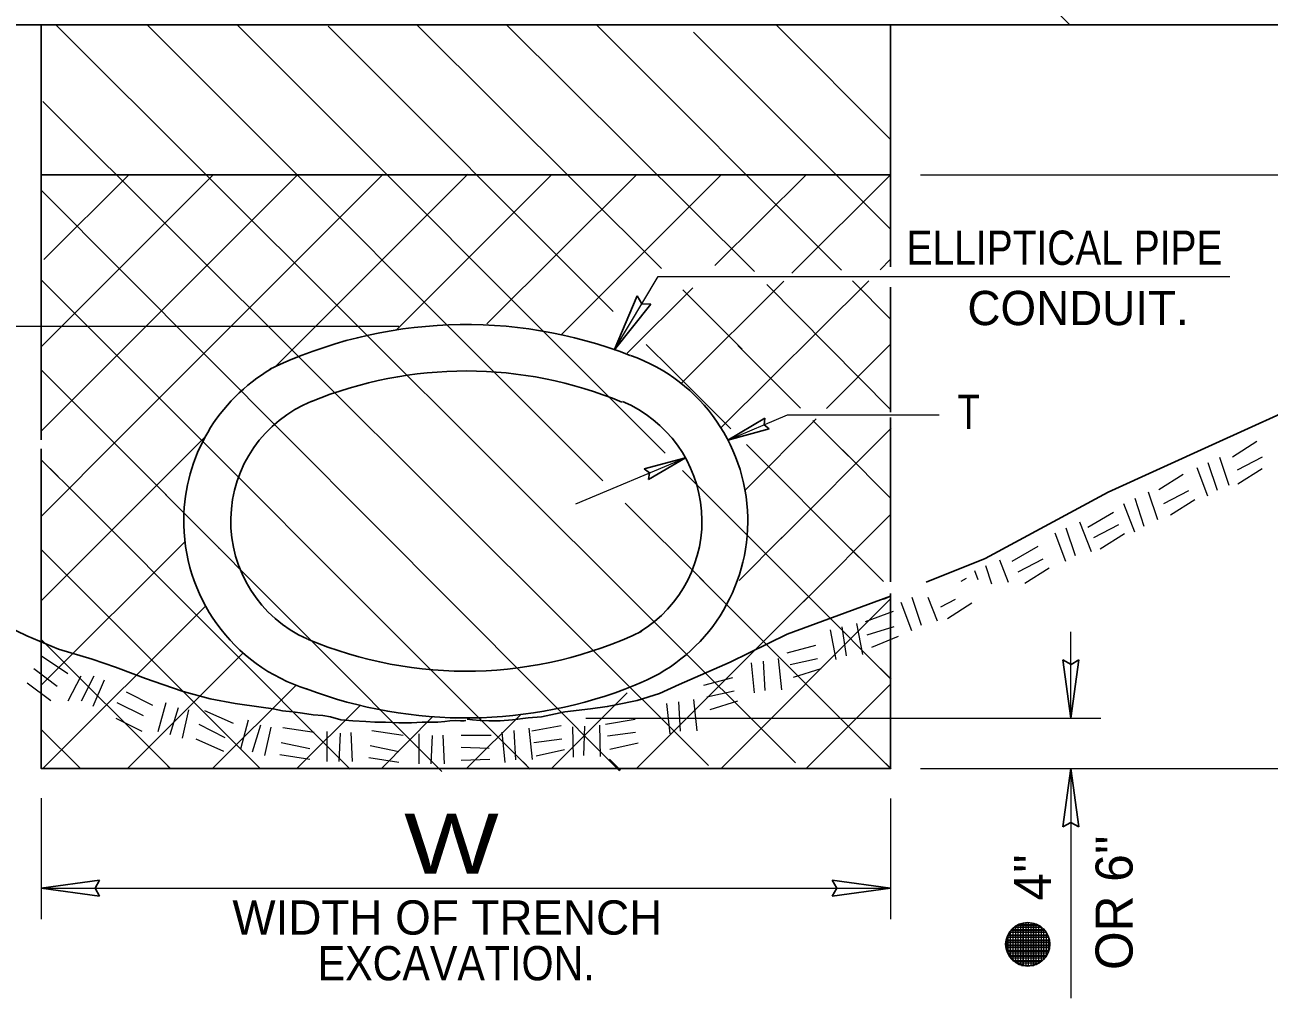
# Model space of a CAD drawing. Extents: x -63 to 307, y 317 to 587.
# Drawn here: x 119.91 to 155.89, y 490.25 to 518.38 of the extents above; entities that cross this region are included whole.
import ezdxf

# ---------------------------------------------------------------- set-up
doc = ezdxf.new("R2010")
doc.units = 0
doc.header["$LTSCALE"] = 0.54
doc.layers.add('1', color=7, linetype='Continuous', lineweight=13)
doc.layers.add('25', color=7, linetype='Continuous', lineweight=35)

msp = doc.modelspace()

# ---------------------------------------------------------------- linework, layer by layer
at = {"layer": '1', "lineweight": 25}
for p, q in [((150.1205, 518.3763), (148.5963, 519.9178)), ((93.4723, 518.3763), (169.7885, 518.3763)), ((120.3803, 518.3763), (120.3803, 506.3795)), ((133.8388, 518.3763), (133.9738, 518.2418)), ((136.4368, 518.3763), (136.7064, 518.1068)), ((144.9416, 518.3763), (144.9416, 511.3873)), ((120.3803, 514.046), (144.9416, 514.046)), ((144.9416, 511.6038), (144.6367, 511.3009)), ((136.9478, 508.9778), (137.6146, 510.5435)), ((144.9416, 507.1861), (144.9416, 510.798)), ((136.9478, 508.9778), (138.0122, 510.3057)), ((140.2373, 506.3779), (141.3031, 507.0073)), ((144.9416, 502.2753), (144.9416, 507.0303)), ((140.2373, 506.3779), (141.4333, 506.6965)), ((139.0085, 505.8643), (137.8125, 505.5458)), ((139.0085, 505.8643), (137.8125, 505.5458)), ((139.0085, 505.8643), (137.9428, 505.2351)), ((139.0085, 505.8643), (137.9428, 505.2351)), ((125.5074, 503.2638), (125.5197, 503.2515)), ((144.9416, 499.4792), (142.7067, 501.7141)), ((120.8642, 500.1297), (122.089, 498.905)), ((144.6493, 499.7713), (144.9555, 499.465)), ((150.1561, 498.3363), (149.9244, 500.0223)), ((150.1561, 498.3363), (150.3878, 500.0223)), ((135.1378, 496.8809), (137.3237, 499.0668)), ((127.7938, 496.8983), (129.6125, 498.717)), ((130.236, 496.8983), (131.7083, 498.388)), ((132.6957, 496.8983), (134.2545, 498.4572)), ((125.9898, 497.6023), (126.7002, 496.892)), ((123.9322, 497.0618), (124.1158, 496.878)), ((136.8138, 497.1547), (137.1318, 496.8358)), ((144.6337, 497.1889), (144.9522, 496.8704)), ((150.1544, 496.8806), (149.9228, 495.1946)), ((150.1544, 496.8806), (150.3861, 495.1946)), ((120.3807, 493.4245), (122.0667, 493.6563)), ((144.9413, 493.4262), (143.2553, 493.6578)), ((120.3807, 493.4245), (122.0667, 493.1928)), ((144.9413, 493.4262), (143.2553, 493.1945))]:
    msp.add_line(p, q, dxfattribs=at)
at = {"layer": '1'}
for p, q in [((120.8047, 518.3763), (142.1936, 497.0458)), ((123.4462, 518.3763), (136.6196, 505.2025)), ((126.0443, 518.3763), (138.4201, 506.0005)), ((128.6816, 518.3371), (136.9218, 510.0968)), ((131.2407, 518.3763), (138.3118, 511.3308)), ((133.8388, 518.3763), (141.0014, 511.2474)), ((136.4368, 518.3763), (143.5236, 511.2895)), ((139.243, 518.1683), (144.9416, 512.4698)), ((141.6333, 518.3763), (144.9416, 515.0679)), ((120.43, 516.1583), (139.6738, 496.9671)), ((120.3803, 509.0749), (125.3516, 514.046)), ((120.3803, 506.6328), (127.7938, 514.046)), ((120.459, 511.5946), (122.9105, 514.046)), ((130.2707, 514.0633), (122.6488, 506.4415)), ((127.1355, 508.4861), (132.713, 514.0633)), ((130.6518, 509.56), (135.1379, 514.046)), ((133.2672, 509.7333), (137.5973, 514.046)), ((135.4323, 509.4388), (140.0398, 514.046)), ((142.4993, 514.046), (139.8626, 511.4181)), ((144.9416, 514.046), (142.0838, 511.1965)), ((145.8077, 514.046), (167.459, 514.046)), ((120.3803, 513.6042), (137.1053, 496.8115)), ((120.3803, 511.0061), (134.5024, 496.8845)), ((136.9469, 508.9779), (138.2172, 511.1013)), ((138.2172, 511.1013), (154.7478, 511.1013)), ((138.8966, 508.0183), (141.857, 510.9703)), ((140.0397, 506.7367), (144.3104, 510.9771)), ((141.3599, 510.8773), (144.9416, 507.2563)), ((144.9416, 509.8718), (143.8387, 510.9746)), ((137.3203, 508.8844), (139.2201, 510.7778)), ((140.6472, 509.0038), (138.9282, 510.7167)), ((130.72, 509.6587), (109.4996, 509.6587)), ((138.6117, 508.4068), (137.8752, 509.1435)), ((140.5248, 509.1095), (142.332, 507.3022)), ((143.0874, 507.29), (144.9416, 509.1443)), ((120.3803, 508.4082), (124.0004, 504.788)), ((140.3162, 506.7024), (138.5288, 508.4898)), ((140.7305, 504.9331), (142.7849, 506.9876)), ((142.6913, 506.9429), (143.7238, 505.9105)), ((144.9581, 506.7185), (141.7643, 503.5247)), ((120.3868, 504.1796), (122.7426, 506.5353)), ((125.0917, 506.4423), (123.3163, 504.6669)), ((144.0232, 502.9953), (140.7713, 506.2473)), ((154.8263, 505.8951), (155.5288, 506.3405)), ((144.9416, 504.6928), (143.5448, 506.0898)), ((154.4528, 505.8838), (154.7183, 505.0773)), ((154.9704, 505.5155), (155.6928, 505.8923)), ((120.3803, 505.81), (121.5219, 504.6663)), ((120.3803, 505.81), (120.8697, 505.3195)), ((138.923, 505.4975), (141.1681, 503.2525)), ((153.7927, 505.5848), (154.1056, 504.7654)), ((154.113, 505.732), (154.3787, 504.9254)), ((154.9838, 505.1077), (155.6863, 505.5531)), ((152.7004, 504.9502), (153.4029, 505.3956)), ((120.3803, 501.7308), (123.4913, 504.8418)), ((123.9729, 504.8023), (131.9508, 496.803)), ((152.3922, 504.8849), (152.6577, 504.0784)), ((152.84, 504.5455), (153.5622, 504.9223)), ((129.3006, 496.8723), (121.5043, 504.6838)), ((137.2663, 504.5559), (139.5372, 502.285)), ((151.6794, 504.5455), (151.9925, 503.7263)), ((152, 504.6927), (152.2655, 503.8863)), ((153.0305, 504.2164), (153.7332, 504.6619)), ((144.9206, 504.2041), (142.417, 501.7004)), ((150.6402, 503.8614), (151.3902, 504.2942)), ((149.6876, 503.6968), (150.0005, 502.8775)), ((150.008, 503.8441), (150.2735, 503.0374)), ((150.4063, 504.0085), (150.7368, 503.1594)), ((150.8133, 503.5582), (151.5357, 503.935)), ((120.3803, 499.2886), (124.5201, 503.4283)), ((140.5613, 502.3217), (141.8079, 503.5683)), ((140.975, 503.4456), (142.9008, 501.5199)), ((151.004, 503.2291), (151.7065, 503.6746)), ((120.3803, 503.2118), (126.7025, 496.8896)), ((120.3803, 503.2118), (121.0908, 502.5014)), ((144.7348, 502.2843), (143.7765, 503.2423)), ((148.4578, 502.874), (149.2077, 503.3068)), ((147.3665, 502.6055), (147.467, 502.3423)), ((147.687, 502.7528), (147.8609, 502.2244)), ((148.0853, 502.9173), (148.3362, 502.2726)), ((148.631, 502.5708), (149.3533, 502.9478)), ((148.8215, 502.2418), (149.5242, 502.6872)), ((139.4162, 502.4064), (144.9416, 496.8809)), ((147.1269, 502.3737), (146.9733, 502.285)), ((120.4497, 496.8983), (125.1263, 501.5749)), ((137.5974, 496.8809), (142.5387, 501.8222)), ((140.0397, 496.8809), (144.9416, 501.7828)), ((145.236, 501.6876), (145.549, 500.8683)), ((145.5564, 501.8348), (145.8221, 501.0282)), ((146.0203, 501.8313), (146.2852, 501.1502)), ((146.3966, 501.552), (146.8213, 501.7738)), ((146.5872, 501.2221), (147.2897, 501.6678)), ((144.2143, 501.1313), (145.028, 501.4272)), ((143.1922, 500.8908), (143.3581, 500.0298)), ((143.5299, 500.9773), (143.6514, 500.137)), ((143.9543, 501.0727), (144.1321, 500.179)), ((144.266, 500.7435), (145.0428, 500.9893)), ((150.1553, 498.3359), (150.1553, 500.8383)), ((120.3803, 500.6137), (124.1043, 496.8896)), ((120.3803, 500.6137), (120.5642, 500.4298)), ((141.945, 500.224), (142.7814, 500.448)), ((144.3959, 500.3884), (145.1652, 500.7053)), ((120.3891, 500.1373), (121.1465, 499.6312)), ((122.8918, 496.8983), (126.2175, 500.224)), ((120.1638, 499.7737), (120.8438, 499.2654)), ((140.9058, 499.9381), (140.9961, 499.0658)), ((141.2522, 499.9901), (141.3001, 499.1423)), ((141.6852, 500.0593), (141.7845, 499.1537)), ((142.0317, 499.8862), (142.8268, 500.0633)), ((142.1356, 499.5224), (142.9295, 499.7709)), ((121.1628, 498.8382), (121.5381, 499.561)), ((121.5409, 498.8382), (121.9162, 499.561)), ((121.8873, 498.6823), (122.2071, 499.4501)), ((139.5375, 499.2886), (140.3738, 499.5126)), ((119.9747, 499.3578), (120.6548, 498.8495)), ((122.8361, 499.0974), (123.5938, 498.7151)), ((125.3515, 496.8983), (127.7592, 499.3059)), ((139.6241, 498.9508), (140.4192, 499.128)), ((142.4993, 496.8809), (144.9416, 499.3233)), ((122.5715, 498.7949), (123.3293, 498.4127)), ((123.7667, 497.9549), (123.9906, 498.7908)), ((124.1043, 497.8683), (124.3483, 498.6452)), ((138.4635, 498.7602), (138.5538, 497.8879)), ((138.8099, 498.8122), (138.8578, 497.9644)), ((139.243, 498.8815), (139.3422, 497.9757)), ((139.7279, 498.5872), (140.5219, 498.8356)), ((122.5336, 498.3413), (123.2915, 497.959)), ((124.4682, 497.7643), (124.6498, 498.5758)), ((125.1003, 498.5612), (125.934, 498.1943)), ((126.1482, 497.4526), (126.3723, 498.2888)), ((136.1252, 498.3359), (151.0212, 498.3359)), ((136.6968, 498.1627), (137.5497, 498.313)), ((120.3803, 498.0155), (121.5062, 496.8896)), ((124.9358, 498.1627), (125.6937, 497.7805)), ((126.4859, 497.3659), (126.7302, 498.143)), ((126.8498, 497.262), (127.0315, 498.0737)), ((127.3694, 498.0674), (128.2699, 497.9289)), ((128.651, 497.0888), (128.651, 497.9546)), ((129.3786, 497.0888), (129.344, 497.92)), ((129.9415, 497.9808), (130.8421, 497.8423)), ((133.7002, 497.9289), (133.7906, 497.0568)), ((134.0467, 497.9808), (134.0945, 497.1332)), ((134.4797, 498.0502), (134.5789, 497.1445)), ((134.5663, 497.9722), (135.4191, 498.1225)), ((135.7442, 498.0848), (135.7581, 497.2079)), ((136.0905, 498.1107), (136.0644, 497.2619)), ((136.5235, 498.1368), (136.5435, 497.2257)), ((136.7574, 497.825), (137.565, 497.9321)), ((124.8524, 497.7455), (125.6527, 497.3878)), ((127.3175, 497.6344), (128.1485, 497.4612)), ((128.9975, 497.0888), (129.0322, 497.9028)), ((131.3099, 497.0195), (131.3099, 497.8853)), ((131.6563, 497.0195), (131.691, 497.8335)), ((132.0375, 497.0195), (132.0028, 497.8507)), ((132.5225, 497.8509), (133.3884, 497.8509)), ((134.6268, 497.6344), (135.4345, 497.7416)), ((136.8267, 497.4439), (137.6393, 497.6223)), ((127.2828, 497.288), (128.1485, 497.1495)), ((128.8225, 497.351), (129.3118, 496.8607)), ((129.8549, 497.2014), (130.7208, 497.0628)), ((129.8895, 497.5478), (130.7208, 497.3747)), ((132.5225, 497.5045), (133.3365, 497.4698)), ((134.6963, 497.2533), (135.5089, 497.4318)), ((132.5225, 497.1234), (133.3538, 497.158)), ((134.3147, 497.072), (134.5227, 496.8638)), ((145.8077, 496.8809), (167.459, 496.8809)), ((150.1553, 496.8809), (150.1553, 490.247)), ((131.9406, 496.8132), (131.9529, 496.8009)), ((120.3803, 496.0235), (120.3803, 492.5241)), ((144.9416, 496.015), (144.9416, 492.5241)), ((120.3803, 493.4253), (144.9416, 493.4253)), ((148.4006, 492.194), (148.4006, 491.4087)), ((148.4064, 492.2014), (149.4026, 492.2014)), ((148.4286, 492.2275), (149.3805, 492.2275)), ((148.4705, 492.2702), (148.4705, 491.3327)), ((148.4748, 492.2741), (148.4748, 491.3286)), ((148.5073, 492.3018), (149.3016, 492.3018)), ((148.5491, 492.3322), (148.5491, 491.2705)), ((148.5771, 492.3499), (149.232, 492.3499)), ((148.619, 492.3729), (148.619, 491.2299)), ((148.6233, 492.3751), (148.6233, 491.2278)), ((148.6254, 492.376), (149.1836, 492.376)), ((148.6976, 492.4058), (148.6976, 491.197)), ((148.7675, 492.4254), (148.7675, 491.1774)), ((148.7718, 492.4263), (148.7718, 491.1765)), ((148.8461, 492.4376), (148.8461, 491.1652)), ((148.916, 492.4402), (148.916, 491.1626)), ((148.9203, 492.4399), (148.9203, 491.1627)), ((148.9946, 492.4338), (148.9946, 491.1689)), ((149.0645, 492.4198), (149.0645, 491.1828)), ((149.0688, 492.4188), (149.0688, 491.184)), ((149.1431, 492.394), (149.1431, 491.2088)), ((149.213, 492.3609), (149.213, 491.2419)), ((149.2173, 492.3584), (149.2173, 491.2443)), ((149.2916, 492.3096), (149.2916, 491.2931)), ((149.3615, 492.2478), (149.3615, 491.3549)), ((149.3658, 492.2433), (149.3658, 491.3595)), ((148.268, 491.8563), (149.5409, 491.8563)), ((148.2741, 491.9044), (149.535, 491.9044)), ((148.2788, 491.9305), (149.5302, 491.9305)), ((148.2989, 492.0048), (149.5101, 492.0048)), ((148.3173, 492.0529), (149.4918, 492.0529)), ((148.322, 492.0635), (148.322, 491.5392)), ((148.3263, 492.0731), (148.3263, 491.5296)), ((148.3292, 492.079), (149.4799, 492.079)), ((148.3713, 492.1533), (149.4378, 492.1533)), ((149.4401, 492.1497), (149.4401, 491.453)), ((149.51, 492.0053), (149.51, 491.5975)), ((149.5143, 491.9918), (149.5143, 491.611)), ((148.266, 491.782), (149.5431, 491.782)), ((148.2673, 491.7559), (149.5417, 491.7559)), ((148.2726, 491.7078), (149.5365, 491.7078)), ((148.2882, 491.6335), (149.5209, 491.6335)), ((148.2958, 491.6074), (149.5133, 491.6074)), ((148.3133, 491.5593), (149.4957, 491.5593)), ((148.3495, 491.485), (149.4595, 491.485)), ((148.3652, 491.4589), (149.4438, 491.4589)), ((148.399, 491.4108), (149.4102, 491.4108)), ((148.4662, 491.3365), (149.3428, 491.3365)), ((148.4957, 491.3104), (149.3133, 491.3104)), ((148.5616, 491.2623), (149.2474, 491.2623)), ((148.7257, 491.188), (149.0834, 491.188))]:
    msp.add_line(p, q, dxfattribs=at)
at = {"layer": '1', "lineweight": 25}
for points in [[(178.579, 528.1193), (176.3793, 525.3826), (173.6425, 521.5547), (170.0917, 518.5408), (166.004, 516.3583), (162.176, 513.6216), (159.1622, 510.0708), (157.2568, 507.6114), (154.243, 506.243), (151.2291, 504.8747), (147.6783, 502.9519), (145.9691, 502.2705)], [(137.6146, 510.5435), (137.7485, 510.3115), (138.0122, 510.3057)], [(141.3031, 507.0073), (141.2814, 506.8136), (141.4333, 506.6965)], [(120.3803, 506.1237), (120.3803, 496.8809), (144.9416, 496.8809), (144.9416, 501.9408)], [(137.9428, 505.2351), (137.9645, 505.4288), (137.8125, 505.5458)], [(137.9428, 505.2351), (137.9645, 505.4288), (137.8125, 505.5458)], [(132.6957, 498.31), (132.8514, 498.2927), (133.0767, 498.2753), (133.3191, 498.2581), (133.6482, 498.2581), (134.012, 498.2927), (134.4624, 498.3446), (134.8434, 498.3793), (135.5189, 498.5178), (136.2638, 498.6045), (136.7487, 498.6737), (136.9912, 498.7256), (137.6148, 498.8469), (138.2556, 499.0548), (138.8272, 499.3146), (140.2994, 499.9555), (141.945, 500.7696), (144.9416, 501.8608), (144.7396, 501.7803)], [(118.7002, 501.3238), (119.9646, 500.7175), (120.8827, 500.3365), (121.8527, 500.0421), (122.5281, 499.8168), (123.1171, 499.5918), (123.3942, 499.4878), (123.8966, 499.3146), (124.4855, 499.1067), (125.2648, 498.8988), (125.9923, 498.7602), (126.7371, 498.6563), (127.0836, 498.6045), (127.3608, 498.5523), (127.6552, 498.5178), (127.9323, 498.4833), (128.2442, 498.4313), (128.5212, 498.4139), (128.7464, 498.3793), (129.0409, 498.2927), (129.3873, 498.2581), (129.7683, 498.2407), (130.0281, 498.2233), (130.3399, 498.2233), (130.721, 498.206), (131.0848, 498.206), (131.3966, 498.2233), (131.6563, 498.2233), (131.8468, 498.2233), (132.0547, 498.2407), (132.1933, 498.2581), (132.3492, 498.2753), (132.5051, 498.2581), (132.6091, 498.2581), (132.661, 498.2753)], [(149.9244, 500.0223), (150.1585, 499.8918), (150.3878, 500.0223)], [(150.3861, 495.1946), (150.152, 495.3251), (149.9228, 495.1946)], [(122.0667, 493.6563), (121.9362, 493.4222), (122.0667, 493.1928)], [(143.2553, 493.1945), (143.3857, 493.4286), (143.2553, 493.6578)]]:
    msp.add_lwpolyline(points, dxfattribs=at)
at = {"layer": '1'}
msp.add_circle((148.9045, 491.8014), 0.6389, dxfattribs=at)
at = {"layer": '1', "lineweight": 25}
for centre, radius, start, end in [((132.661, 496.621), 13.0947, 68.74929, 115.65128), ((135.7355, 504.0344), 5.0751, 358.90765, 70.57124), ((129.5952, 504.0344), 5.0924, 120.22723, 179.37322), ((132.661, 496.621), 11.7523, 67.46085, 112.33473), ((129.5952, 504.0344), 3.7327, 111.79883, 245.87391), ((135.7355, 504.0344), 3.75, 301.48673, 67.21997), ((129.5952, 504.0344), 5.0924, 178.89229, 252.58017), ((135.7355, 504.0344), 5.0751, 290.90967, 359.5977), ((132.661, 511.4478), 11.7523, 247.06269, 295.66062), ((132.661, 511.4478), 13.1034, 249.40916, 291.88846)]:
    msp.add_arc(centre, radius, start, end, dxfattribs=at)
at = {"layer": '1'}
msp.add_arc((148.9167, 491.8053), 0.6236, 0, 359.99998, dxfattribs=at)
at = {"layer": '25', "lineweight": 13}
for p, q in [((140.2369, 506.3784), (141.9638, 507.1022)), ((141.9638, 507.1022), (146.3426, 507.1022)), ((135.8413, 504.5365), (139.009, 505.8639))]:
    msp.add_line(p, q, dxfattribs=at)

# ---------------------------------------------------------------- texts
at = {"layer": '1'}
for s, height, width, p in [('ELLIPTICAL PIPE', 0.99, 0.85, (145.4037, 511.4416)), ('T', 0.99, 0.8, (146.8744, 506.7011)), ('W', 1.733, 1.25, (130.8745, 493.8434)), ('EXCAVATION.', 0.99, 0.9, (128.3752, 490.7613))]:
    msp.add_text(s, height=height, dxfattribs=dict(at, width=width)).set_placement(p)
for s, p in [('CONDUIT.', (147.1614, 509.6984)), ('WIDTH OF TRENCH', (125.9087, 492.0823))]:
    msp.add_text(s, height=0.99, dxfattribs=at).set_placement(p)
for s, p in [("OR 6''", (151.9376, 491.0601)), ("4''", (149.5827, 493.0643))]:
    msp.add_text(s, height=1.072, rotation=90, dxfattribs=at).set_placement(p)

doc.saveas('drawing.dxf')
